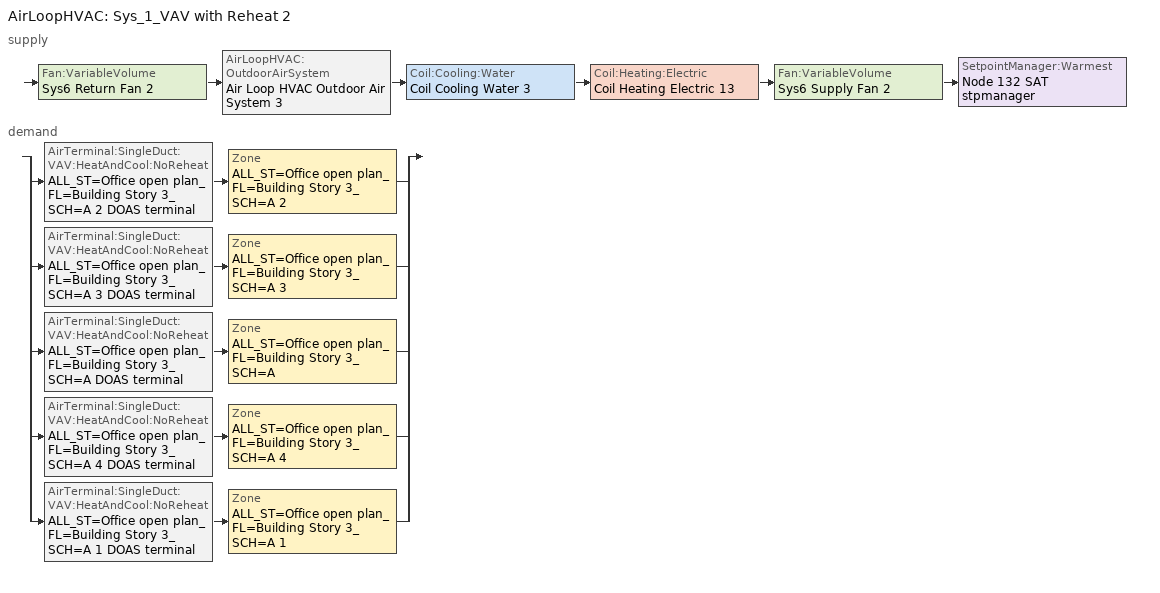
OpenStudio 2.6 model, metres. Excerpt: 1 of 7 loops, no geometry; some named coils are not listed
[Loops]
AirLoopHVAC 'Sys_1_VAV with Reheat 2'
 supply: Fan:VariableVolume 'Sys6 Return Fan 2' > AirLoopHVAC:OutdoorAirSystem 'Air Loop HVAC Outdoor Air System 3' > Coil:Cooling:Water 'Coil Cooling Water 3' > Coil:Heating:Electric 'Coil Heating Electric 13' > Fan:VariableVolume 'Sys6 Supply Fan 2' > SetpointManager:Warmest 'Node 132 SAT stpmanager'
 demand: split
  | AirTerminal:SingleDuct:VAV:HeatAndCool:NoReheat 'ALL_ST=Office open plan_FL=Building Story 3_SCH=A 2 DOAS terminal' > Zone 'ALL_ST=Office open plan_FL=Building Story 3_SCH=A 2'
  | AirTerminal:SingleDuct:VAV:HeatAndCool:NoReheat 'ALL_ST=Office open plan_FL=Building Story 3_SCH=A 3 DOAS terminal' > Zone 'ALL_ST=Office open plan_FL=Building Story 3_SCH=A 3'
  | AirTerminal:SingleDuct:VAV:HeatAndCool:NoReheat 'ALL_ST=Office open plan_FL=Building Story 3_SCH=A DOAS terminal' > Zone 'ALL_ST=Office open plan_FL=Building Story 3_SCH=A'
  | AirTerminal:SingleDuct:VAV:HeatAndCool:NoReheat 'ALL_ST=Office open plan_FL=Building Story 3_SCH=A 4 DOAS terminal' > Zone 'ALL_ST=Office open plan_FL=Building Story 3_SCH=A 4'
  | AirTerminal:SingleDuct:VAV:HeatAndCool:NoReheat 'ALL_ST=Office open plan_FL=Building Story 3_SCH=A 1 DOAS terminal' > Zone 'ALL_ST=Office open plan_FL=Building Story 3_SCH=A 1'
[Sizing:Zone] Zone Cooling Design Supply Air Temperature Input Method=SupplyAirTemperature; Zone Cooling Design Supply Air Temperature {C}=13; Zone Cooling Design Supply Air Temperature Difference {deltaC}=11.11; Zone Heating Design Supply Air Temperature Input Method=SupplyAirTemperature; Zone Heating Design Supply Air Temperature {C}=43; Zone Heating Design Supply Air Temperature Difference {deltaC}=11.11; Zone Cooling Design Supply Air Humidity Ratio {kg-H2O/kg-air}=0.0085; Zone Heating Design Supply Air Humidity Ratio {kg-H2O/kg-air}=0.008; Zone Heating Sizing Factor=1.3; Zone Cooling Sizing Factor=1.1; Cooling Design Air Flow Method=DesignDay; Heating Design Air Flow Method=DesignDay; Account for Dedicated Outdoor Air System=No; Dedicated Outdoor Air System Control Strategy=NeutralSupplyAir; Dedicated Outdoor Air Low Setpoint Temperature for Design {C}=autosize; Dedicated Outdoor Air High Setpoint Temperature for Design {C}=autosize
ALL_ST=Office open plan_FL=Building Story 3_SCH=A; ALL_ST=Office open plan_FL=Building Story 3_SCH=A 1; ALL_ST=Office open plan_FL=Building Story 3_SCH=A 3; ALL_ST=Office open plan_FL=Building Story 3_SCH=A 4
[Zone equipment]
ALL_ST=Office open plan_FL=Building Story 3_SCH=A: ALL_ST=Office open plan_FL=Building Story 3_SCH=A DOAS terminal, Zone HVAC Baseboard Convective Water 13, Zone HVAC Terminal Unit Variable Refrigerant Flow 3
ALL_ST=Office open plan_FL=Building Story 3_SCH=A 1: ALL_ST=Office open plan_FL=Building Story 3_SCH=A 1 DOAS terminal, Zone HVAC Baseboard Convective Water 15, Zone HVAC Terminal Unit Variable Refrigerant Flow 5
ALL_ST=Office open plan_FL=Building Story 3_SCH=A 2: ALL_ST=Office open plan_FL=Building Story 3_SCH=A 2 DOAS terminal, 125gal Electricity Water Heater - 84kBtu/hr 1.0 Therm Eff ASHPWH, Zone HVAC Baseboard Convective Water 11, Zone HVAC Terminal Unit Variable Refrigerant Flow 1
ALL_ST=Office open plan_FL=Building Story 3_SCH=A 3: ALL_ST=Office open plan_FL=Building Story 3_SCH=A 3 DOAS terminal, Zone HVAC Baseboard Convective Water 12, Zone HVAC Terminal Unit Variable Refrigerant Flow 2
ALL_ST=Office open plan_FL=Building Story 3_SCH=A 4: ALL_ST=Office open plan_FL=Building Story 3_SCH=A 4 DOAS terminal, Zone HVAC Baseboard Convective Water 14, Zone HVAC Terminal Unit Variable Refrigerant Flow 4
[AirLoopHVAC]
Sys_1_VAV with Reheat 2: Availability Schedule=Sys_6_VAV with Reheat 2 Occ Sch; Design Supply Air Flow Rate {m3/s}=AutoSize
[Sizing:System]
Sys_1_VAV with Reheat 2: Type of Load to Size On=VentilationRequirement; Design Outdoor Air Flow Rate {m3/s}=Autosize; Minimum System Air Flow Ratio=0.3; Preheat Design Temperature {C}=7; Preheat Design Humidity Ratio {kg-H2O/kg-Air}=0.008; Precool Design Temperature {C}=12.8; Precool Design Humidity Ratio {kg-H2O/kg-Air}=0.008; Central Cooling Design Supply Air Temperature {C}=13; Central Heating Design Supply Air Temperature {C}=13.1; Sizing Option=NonCoincident; 100% Outdoor Air in Cooling=Yes; 100% Outdoor Air in Heating=Yes; Central Cooling Design Supply Air Humidity Ratio {kg-H2O/kg-Air}=0.0085; Central Heating Design Supply Air Humidity Ratio {kg-H2O/kg-Air}=0.008; Cooling Design Air Flow Method=DesignDay; Cooling Design Air Flow Rate {m3/s}=0; Heating Design Air Flow Method=DesignDay; Heating Design Air Flow Rate {m3/s}=0; System Outdoor Air Method=ZoneSum; Zone Maximum Outdoor Air Fraction=1; Cooling Supply Air Flow Rate Per Floor Area {m3/s-m2}=0.00996765; Cooling Fraction of Autosized Cooling Supply Air Flow Rate=1; Cooling Supply Air Flow Rate Per Unit Cooling Capacity {m3/s-W}=3.94755e-05; Heating Supply Air Flow Rate Per Floor Area {m3/s-m2}=0.00996765; Heating Fraction of Autosized Heating Supply Air Flow Rate=1; Heating Fraction of Autosized Cooling Supply Air Flow Rate=1; Heating Supply Air Flow Rate Per Unit Heating Capacity {m3/s-W}=3.15882e-05; Cooling Design Capacity Method=CoolingDesignCapacity; Cooling Design Capacity {W}=autosize; Cooling Design Capacity Per Floor Area {W/m2}=234.7; Fraction of Autosized Cooling Design Capacity=1; Heating Design Capacity Method=HeatingDesignCapacity; Heating Design Capacity {W}=autosize; Heating Design Capacity Per Floor Area {W/m2}=157; Fraction of Autosized Heating Design Capacity=1; Central Cooling Capacity Control Method=OnOff
[Fan:VariableVolume] Availability Schedule=Always On Discrete; Fan Efficiency=0.82; Maximum Flow Rate {m3/s}=Autosize; Fan Power Minimum Flow Rate Input Method=Fraction; Fan Power Minimum Flow Fraction=0.68; Fan Power Minimum Air Flow Rate {m3/s}=0; Motor In Airstream Fraction=1; Fan Power Coefficient 1=-2.4176; Fan Power Coefficient 2=9.5874; Fan Power Coefficient 3=-11.559; Fan Power Coefficient 4=5.4009; Fan Power Coefficient 5=0
Name | Pressure Rise {Pa} | Motor Efficiency
Sys6 Supply Fan 2 | 1000 | 0.8461
Sys6 Return Fan 2 | 250 | 0.4615
[Coil:Heating:Electric]
Coil Heating Electric 13: Availability Schedule=Always On Discrete
[Controller:OutdoorAir]
Controller Outdoor Air 3: Minimum Outdoor Air Flow Rate {m3/s}=autosize; Maximum Outdoor Air Flow Rate {m3/s}=Autosize; Economizer Control Type=DifferentialEnthalpy; Economizer Control Action Type=ModulateFlow; Lockout Type=NoLockout; Minimum Limit Type=FixedMinimum; Minimum Outdoor Air Schedule=Sys_6_VAV with Reheat 2 Occ Sch; Controller Mechanical Ventilation=Controller Mechanical Ventilation 3; High Humidity Control=No; Heat Recovery Bypass Control Type=BypassWhenOAFlowGreaterThanMinimum
[Controller:MechanicalVentilation]
Controller Mechanical Ventilation 3: Availability Schedule=Always On Discrete; System Outdoor Air Method=ZoneSum
[AirLoopHVAC:OutdoorAirSystem]
Air Loop HVAC Outdoor Air System 3: Controller=Controller Outdoor Air 3
[Fan:OnOff] Availability Schedule=Always On Discrete; Fan Efficiency=0.82; Pressure Rise {Pa}=300; Maximum Flow Rate {m3/s}=autosize; Motor Efficiency=0.8; Motor In Airstream Fraction=1
Name | Fan Power Ratio Function of Speed Ratio Curve | Fan Efficiency Ratio Function of Speed Ratio Curve
Zone HVAC Terminal Unit Variable Refrigerant Flow 1 Fan | Fan On Off Power Curve 1 | Fan On Off Efficiency Curve 1
Zone HVAC Terminal Unit Variable Refrigerant Flow 2 Fan | Fan On Off Power Curve 2 | Fan On Off Efficiency Curve 2
Zone HVAC Terminal Unit Variable Refrigerant Flow 3 Fan | Fan On Off Power Curve 3 | Fan On Off Efficiency Curve 3
Zone HVAC Terminal Unit Variable Refrigerant Flow 4 Fan | Fan On Off Power Curve 4 | Fan On Off Efficiency Curve 4
Zone HVAC Terminal Unit Variable Refrigerant Flow 5 Fan | Fan On Off Power Curve 5 | Fan On Off Efficiency Curve 5
[SetpointManager:Warmest]
Node 132 SAT stpmanager: Control Variable=Temperature; Minimum Setpoint Temperature {C}=12; Maximum Setpoint Temperature {C}=35; Strategy=MaximumTemperature
[AirTerminal:SingleDuct:VAV:HeatAndCool:NoReheat] Availability Schedule=Always On Discrete; Maximum Air Flow Rate {m3/s}=autosize; Zone Minimum Air Flow Fraction=0
ALL_ST=Office open plan_FL=Building Story 3_SCH=A 2 DOAS terminal; ALL_ST=Office open plan_FL=Building Story 3_SCH=A 3 DOAS terminal; ALL_ST=Office open plan_FL=Building Story 3_SCH=A DOAS terminal; ALL_ST=Office open plan_FL=Building Story 3_SCH=A 4 DOAS terminal; ALL_ST=Office open plan_FL=Building Story 3_SCH=A 1 DOAS terminal
[ZoneHVAC:TerminalUnit:VariableRefrigerantFlow] Terminal Unit Availability schedule=Always On Discrete; Supply Air Flow Rate During Cooling Operation {m3/s}=autosize; Supply Air Flow Rate When No Cooling is Needed {m3/s}=autosize; Supply Air Flow Rate During Heating Operation {m3/s}=autosize; Supply Air Flow Rate When No Heating is Needed {m3/s}=autosize; Outdoor Air Flow Rate During Cooling Operation {m3/s}=autosize; Outdoor Air Flow Rate During Heating Operation {m3/s}=autosize; Outdoor Air Flow Rate When No Cooling or Heating is Needed {m3/s}=autosize; Supply Air Fan Operating Mode Schedule=Always On Discrete; Zone Terminal Unit On Parasitic Electric Energy Use {W}=30; Zone Terminal Unit Off Parasitic Electric Energy Use {W}=20; Rated Total Heating Capacity Sizing Ratio {W/W}=1
Name | Supply Air Fan | Cooling Coil | Heating Coil
Zone HVAC Terminal Unit Variable Refrigerant Flow 1 | Zone HVAC Terminal Unit Variable Refrigerant Flow 1 Fan | Zone HVAC Terminal Unit Variable Refrigerant Flow 1 Cooling Coil | Zone HVAC Terminal Unit Variable Refrigerant Flow 1 Heating Coil
Zone HVAC Terminal Unit Variable Refrigerant Flow 2 | Zone HVAC Terminal Unit Variable Refrigerant Flow 2 Fan | Zone HVAC Terminal Unit Variable Refrigerant Flow 2 Cooling Coil | Zone HVAC Terminal Unit Variable Refrigerant Flow 2 Heating Coil
Zone HVAC Terminal Unit Variable Refrigerant Flow 3 | Zone HVAC Terminal Unit Variable Refrigerant Flow 3 Fan | Zone HVAC Terminal Unit Variable Refrigerant Flow 3 Cooling Coil | Zone HVAC Terminal Unit Variable Refrigerant Flow 3 Heating Coil
Zone HVAC Terminal Unit Variable Refrigerant Flow 4 | Zone HVAC Terminal Unit Variable Refrigerant Flow 4 Fan | Zone HVAC Terminal Unit Variable Refrigerant Flow 4 Cooling Coil | Zone HVAC Terminal Unit Variable Refrigerant Flow 4 Heating Coil
Zone HVAC Terminal Unit Variable Refrigerant Flow 5 | Zone HVAC Terminal Unit Variable Refrigerant Flow 5 Fan | Zone HVAC Terminal Unit Variable Refrigerant Flow 5 Cooling Coil | Zone HVAC Terminal Unit Variable Refrigerant Flow 5 Heating Coil
[Coil:Cooling:DX:VariableRefrigerantFlow] Availability Schedule=Always On Discrete; Rated Total Cooling Capacity {W}=autosize; Rated Sensible Heat Ratio=autosize; Rated Air Flow Rate {m3/s}=autosize
Name | Cooling Capacity Ratio Modifier Function of Temperature Curve | Cooling Capacity Modifier Curve Function of Flow Fraction
Zone HVAC Terminal Unit Variable Refrigerant Flow 1 Cooling Coil | VRFTUCoolCapFT | VRFACCoolCapFFF
Zone HVAC Terminal Unit Variable Refrigerant Flow 2 Cooling Coil | VRFTUCoolCapFT 1 | VRFACCoolCapFFF 1
Zone HVAC Terminal Unit Variable Refrigerant Flow 3 Cooling Coil | VRFTUCoolCapFT 2 | VRFACCoolCapFFF 2
Zone HVAC Terminal Unit Variable Refrigerant Flow 4 Cooling Coil | VRFTUCoolCapFT 3 | VRFACCoolCapFFF 3
Zone HVAC Terminal Unit Variable Refrigerant Flow 5 Cooling Coil | VRFTUCoolCapFT 4 | VRFACCoolCapFFF 4
[Coil:Heating:DX:VariableRefrigerantFlow] Availability Schedule=Always On Discrete; Rated Total Heating Capacity {W}=autosize; Rated Air Flow Rate {m3/s}=autosize
Name | Heating Capacity Ratio Modifier Function of Temperature Curve | Heating Capacity Modifier Function of Flow Fraction Curve
Zone HVAC Terminal Unit Variable Refrigerant Flow 1 Heating Coil | Coil Heating DX Variable Refrigerant Flow 1 VRFTUHeatCAPFT | Coil Heating DX Variable Refrigerant Flow 1 VRFACCoolCapFFF
Zone HVAC Terminal Unit Variable Refrigerant Flow 2 Heating Coil | Coil Heating DX Variable Refrigerant Flow 1 VRFTUHeatCAPFT 1 | Coil Heating DX Variable Refrigerant Flow 1 VRFACCoolCapFFF 1
Zone HVAC Terminal Unit Variable Refrigerant Flow 3 Heating Coil | Coil Heating DX Variable Refrigerant Flow 1 VRFTUHeatCAPFT 2 | Coil Heating DX Variable Refrigerant Flow 1 VRFACCoolCapFFF 2
Zone HVAC Terminal Unit Variable Refrigerant Flow 4 Heating Coil | Coil Heating DX Variable Refrigerant Flow 1 VRFTUHeatCAPFT 3 | Coil Heating DX Variable Refrigerant Flow 1 VRFACCoolCapFFF 3
Zone HVAC Terminal Unit Variable Refrigerant Flow 5 Heating Coil | Coil Heating DX Variable Refrigerant Flow 1 VRFTUHeatCAPFT 4 | Coil Heating DX Variable Refrigerant Flow 1 VRFACCoolCapFFF 4
[Schedule:Ruleset]
Sys_6_VAV with Reheat 2 Occ Sch: Default Day Schedule=Sys_6_VAV with Reheat 2 Occ Sch Default; Summer Design Day Schedule=Sys_6_VAV with Reheat 2 Occ Sch Summer Design Day; Winter Design Day Schedule=Sys_6_VAV with Reheat 2 Occ Sch Winter Design Day
[Schedule:Day]
Sys_6_VAV with Reheat 2 Occ Sch Default; Sys_6_VAV with Reheat 2 Occ Sch Winter Design Day; Sys_6_VAV with Reheat 2 Occ Sch Summer Design Day: 24, 0, 1
Sys_6_VAV with Reheat 2 Occ Sch Monday; Sys_6_VAV with Reheat 2 Occ Sch Tuesday; Sys_6_VAV with Reheat 2 Occ Sch Wednesday; Sys_6_VAV with Reheat 2 Occ Sch Thursday; Sys_6_VAV with Reheat 2 Occ Sch Friday: 8, 0, 0, 19, 0, 1, 24, 0, 0
Sys_6_VAV with Reheat 2 Occ Sch Saturday; Sys_6_VAV with Reheat 2 Occ Sch Sunday: 24, 0, 0
[Schedule:Rule] Schedule Ruleset=Sys_6_VAV with Reheat 2 Occ Sch; Date Specification Type=DateRange; Start Month=1; Start Day=1; End Month=12
Sys_6_VAV with Reheat 2 Occ Sch Monday Rule: Rule Order=6; Day Schedule=Sys_6_VAV with Reheat 2 Occ Sch Monday; Apply Monday=Yes; End Day=25
Sys_6_VAV with Reheat 2 Occ Sch Tuesday Rule: Rule Order=5; Day Schedule=Sys_6_VAV with Reheat 2 Occ Sch Tuesday; End Day=26; Apply Tuesday=Yes
Sys_6_VAV with Reheat 2 Occ Sch Wednesday Rule: Rule Order=4; Day Schedule=Sys_6_VAV with Reheat 2 Occ Sch Wednesday; End Day=27; Apply Wednesday=Yes
Sys_6_VAV with Reheat 2 Occ Sch Thursday Rule: Rule Order=3; Day Schedule=Sys_6_VAV with Reheat 2 Occ Sch Thursday; End Day=28; Apply Thursday=Yes
Sys_6_VAV with Reheat 2 Occ Sch Friday Rule: Rule Order=2; Day Schedule=Sys_6_VAV with Reheat 2 Occ Sch Friday; End Day=29; Apply Friday=Yes
Sys_6_VAV with Reheat 2 Occ Sch Saturday Rule: Rule Order=1; Day Schedule=Sys_6_VAV with Reheat 2 Occ Sch Saturday; End Day=30; Apply Saturday=Yes
Sys_6_VAV with Reheat 2 Occ Sch Sunday Rule: Rule Order=0; Day Schedule=Sys_6_VAV with Reheat 2 Occ Sch Sunday; End Day=31; Apply Sunday=Yes
[Schedule:Constant]
Always On Discrete: Value=1
[Curve:Biquadratic]
Name | Coefficient1 Constant | Coefficient2 x | Coefficient3 x**2 | Coefficient4 y | Coefficient5 y**2 | Coefficient6 x*y | Minimum Value of x | Maximum Value of x | Minimum Value of y | Maximum Value of y | Minimum Curve Output | Maximum Curve Output
VRFTUCoolCapFT; VRFTUCoolCapFT 1; VRFTUCoolCapFT 2; VRFTUCoolCapFT 3; VRFTUCoolCapFT 4 | 0.0585884 | 0.0587397 | -0.000210275 | 0.010937 | -0.000121955 | -0.000524662 | 15 | 23.89 | 20 | 43.33 | 0.8083 | 1.2583
Coil Heating DX Variable Refrigerant Flow 1 VRFTUHeatCAPFT; Coil Heating DX Variable Refrigerant Flow 1 VRFTUHeatCAPFT 1; Coil Heating DX Variable Refrigerant Flow 1 VRFTUHeatCAPFT 2; Coil Heating DX Variable Refrigerant Flow 1 VRFTUHeatCAPFT 3; Coil Heating DX Variable Refrigerant Flow 1 VRFTUHeatCAPFT 4 | 0.375444 | 0.0668191 | -0.00194171 | 0.0442618 | -0.000400958 | -0.00148198 | 21.11 | 27.22 | -15 | 18.33 | 0.6074 | 1
[Curve:Quadratic] Coefficient1 Constant=0.8; Coefficient2 x=0.2; Coefficient3 x**2=0; Minimum Value of x=0.5; Maximum Value of x=1.5
VRFACCoolCapFFF; Coil Heating DX Variable Refrigerant Flow 1 VRFACCoolCapFFF; VRFACCoolCapFFF 1; Coil Heating DX Variable Refrigerant Flow 1 VRFACCoolCapFFF 1; VRFACCoolCapFFF 2; Coil Heating DX Variable Refrigerant Flow 1 VRFACCoolCapFFF 2; VRFACCoolCapFFF 3; Coil Heating DX Variable Refrigerant Flow 1 VRFACCoolCapFFF 3; VRFACCoolCapFFF 4; Coil Heating DX Variable Refrigerant Flow 1 VRFACCoolCapFFF 4
[Curve:Cubic] Coefficient1 Constant=1; Coefficient2 x=0; Coefficient3 x**2=0; Coefficient4 x**3=0; Minimum Value of x=0; Maximum Value of x=1
Fan On Off Efficiency Curve 1; Fan On Off Efficiency Curve 2; Fan On Off Efficiency Curve 3; Fan On Off Efficiency Curve 4; Fan On Off Efficiency Curve 5
[Curve:Exponent] Coefficient1 Constant=1; Coefficient2 Constant=0; Coefficient3 Constant=0; Minimum Value of x=0; Maximum Value of x=1
Fan On Off Power Curve 1; Fan On Off Power Curve 2; Fan On Off Power Curve 3; Fan On Off Power Curve 4; Fan On Off Power Curve 5
